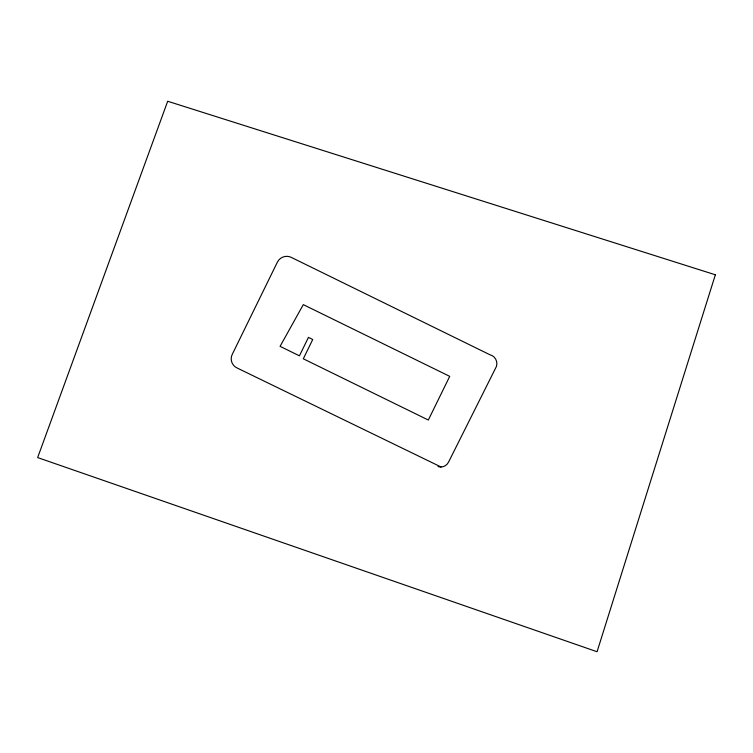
<?xml version="1.0" encoding="UTF-8"?>
<svg xmlns="http://www.w3.org/2000/svg" width="753" height="753" viewBox="0 0 753 753"><rect width="100%" height="100%" fill="white"/><g stroke="black" fill="none" stroke-linecap="round" stroke-linejoin="round"><path stroke-width="1.13" d="M441.079 467.001L237.101 367.982A10.043 10.043 0 0 1 232.244 354.39L277.349 262.204A10.486 10.486 0 0 1 292.145 257.808L489.845 354.719A9.177 9.177 0 0 1 496.406 366.513L448.506 462.191A8.725 8.725 0 0 1 438.03 466.587M715.35 274.789L597.063 651.74L37.65 457.579L167.684 101.26L715.35 274.789M308.448 337.4L299.421 355.83L280.078 346.352L303.299 304.626L449.72 376.359L428.325 420.033L303.299 358.786L312.74 339.499L308.448 337.4"/></g></svg>
